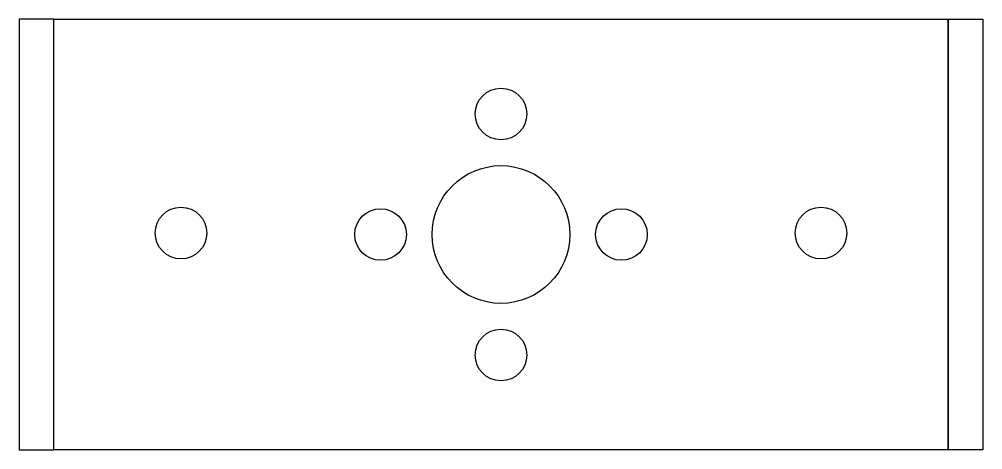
# Model space of a CAD drawing. Header units: millimetres. Extents: x -33 to 23, y -11.5 to 13.5.
import ezdxf

# ---------------------------------------------------------------- set-up
doc = ezdxf.new("R2010")
doc.units = ezdxf.units.MM
doc.layers.get('0').update_dxf_attribs({"linetype": 'CONTINUOUS'})

msp = doc.modelspace()

# ---------------------------------------------------------------- linework, layer by layer
for points in [[(-31, 13.5), (-33, 13.5), (-33, -11.5), (-31, -11.5)], [(-31, 13.5), (21, 13.5), (23, 13.5), (23, -11.5), (21, -11.5), (21, 13.5), (21, -11.5), (-31, -11.5)]]:
    msp.add_lwpolyline(points, close=True)
for centre, radius in [((-5, 8), 1.5), ((-5, 1), 4), ((-23.6, 1.084), 1.5), ((-12, 1), 1.5), ((2, 1), 1.5), ((13.6, 1.084), 1.5), ((-5, -6), 1.5)]:
    msp.add_circle(centre, radius)

doc.saveas('drawing.dxf')
